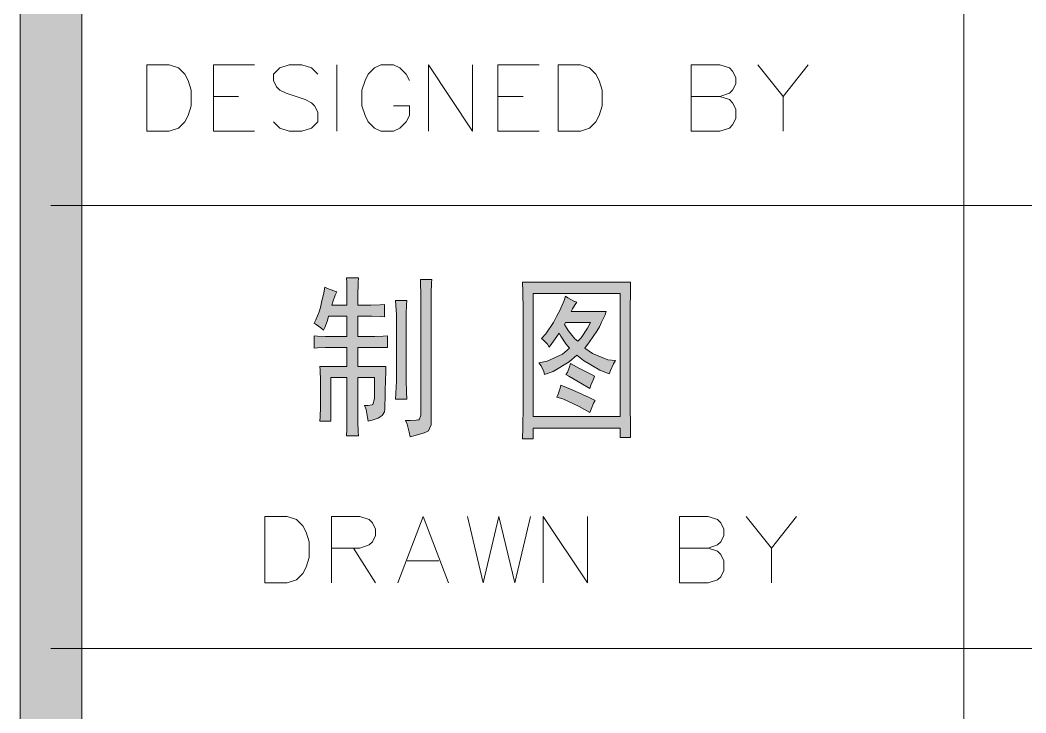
# Model space of a CAD drawing. Header units: millimetres. Extents: x 0 to 586, y 0 to 414.
# Drawn here: x 541.05 to 552.24, y 83.11 to 90.82 of the extents above; entities that cross this region are included whole.
import ezdxf

# ---------------------------------------------------------------- set-up
doc = ezdxf.new("R2010")
doc.units = ezdxf.units.MM

msp = doc.modelspace()

# ---------------------------------------------------------------- hatches: boundary and pattern name
h = msp.add_hatch(color=0)
h.dxf.hatch_style = 2
h.paths.add_polyline_path([(541.736139, 9.860139), (541.048222, 9.860139), (541.048222, 404.223361), (541.736139, 404.223361)])
h = msp.add_hatch(color=0)
h.dxf.hatch_style = 2
h.paths.add_polyline_path([(544.572472, 87.795806), (544.554833, 87.757), (544.526611, 87.682917), (544.516028, 87.647639), (544.685361, 87.647639), (544.685361, 87.742889), (544.681833, 87.894583), (544.678306, 87.951028), (544.812361, 87.951028), (544.808833, 87.898111), (544.805306, 87.746417), (544.805306, 87.647639), (544.8935, 87.647639), (544.949944, 87.647639), (545.055778, 87.651167), (545.101639, 87.654694), (545.101639, 87.517111), (545.059306, 87.520639), (544.960528, 87.524167), (544.897028, 87.524167), (544.805306, 87.524167), (544.805306, 87.298389), (544.949944, 87.298389), (544.995806, 87.298389), (545.087528, 87.301917), (545.136917, 87.305444), (545.136917, 87.174917), (544.805306, 87.174917), (544.805306, 86.966778), (545.119278, 86.966778), (545.11575, 86.920917), (545.112222, 86.793917), (545.108694, 86.712778), (545.108694, 86.631639), (545.105167, 86.51875), (545.105167, 86.490528), (545.101639, 86.462306), (545.076944, 86.419972), (545.055778, 86.405861), (545.031083, 86.39175), (544.964056, 86.367056), (544.921722, 86.356472), (544.914667, 86.398806), (544.897028, 86.487), (544.879389, 86.532861), (544.918194, 86.532861), (544.964056, 86.539917), (544.974639, 86.543444), (544.992278, 86.610472), (544.992278, 86.663389), (544.992278, 86.843306), (544.805306, 86.843306), (544.805306, 86.416444), (544.805306, 86.352944), (544.808833, 86.240056), (544.812361, 86.194194), (544.678306, 86.194194), (544.681833, 86.26475), (544.685361, 86.377639), (544.685361, 86.416444), (544.685361, 86.843306), (544.505444, 86.843306), (544.505444, 86.356472), (544.381972, 86.356472), (544.3855, 86.405861), (544.389028, 86.511694), (544.389028, 86.564611), (544.389028, 86.733944), (544.389028, 86.808028), (544.3855, 86.924444), (544.381972, 86.966778), (544.685361, 86.966778), (544.685361, 87.174917), (544.498389, 87.174917), (544.445472, 87.174917), (544.357278, 87.171389), (544.318472, 87.167861), (544.318472, 87.305444), (544.357278, 87.301917), (544.445472, 87.298389), (544.498389, 87.298389), (544.685361, 87.298389), (544.685361, 87.524167), (544.48075, 87.524167), (544.466639, 87.478306), (544.438417, 87.400694), (544.424306, 87.368944), (544.396083, 87.393639), (544.343167, 87.432444), (544.318472, 87.446556), (544.339639, 87.485361), (544.374917, 87.573556), (544.389028, 87.622944), (544.403139, 87.675861), (544.427833, 87.785222), (544.438417, 87.848722), (544.470167, 87.834611), (544.537194, 87.806389)])
h = msp.add_hatch(color=0)
h.dxf.hatch_style = 2
h.paths.add_polyline_path([(545.630806, 87.933389), (545.627278, 87.894583), (545.62375, 87.781694), (545.62375, 87.711139), (545.62375, 86.370583), (545.62375, 86.317667), (545.592, 86.250639), (545.563778, 86.236528), (545.532028, 86.222417), (545.443833, 86.197722), (545.387389, 86.183611), (545.376806, 86.236528), (545.355639, 86.324722), (545.338, 86.363528), (545.387389, 86.363528), (545.454417, 86.367056), (545.472056, 86.370583), (545.489694, 86.374111), (545.507333, 86.4235), (545.507333, 86.472889), (545.507333, 87.711139), (545.507333, 87.774639), (545.503806, 87.887528), (545.503806, 87.933389)])
h = msp.add_hatch(color=0)
h.paths.add_polyline_path([(547.839194, 87.901639), (547.839194, 87.806389), (547.835667, 87.594722), (547.835667, 87.478306), (547.835667, 86.649278), (547.835667, 86.529333), (547.839194, 86.292972), (547.839194, 86.176556), (547.726306, 86.176556), (547.726306, 86.278861), (546.756167, 86.278861), (546.756167, 86.162444), (546.63975, 86.162444), (546.643278, 86.282389), (546.646806, 86.529333), (546.646806, 86.656333), (546.646806, 87.478306), (546.646806, 87.591194), (546.643278, 87.802861), (546.63975, 87.901639)])
h.paths.add_polyline_path([(547.726306, 86.409389), (547.726306, 87.778167), (546.756167, 87.778167), (546.756167, 86.409389)])
h = msp.add_hatch(color=0)
h.paths.add_polyline_path([(547.243, 87.679389), (547.225361, 87.654694), (547.193611, 87.605306), (547.1795, 87.577083), (547.567556, 87.577083), (547.556972, 87.541806), (547.518167, 87.457139), (547.493472, 87.40775), (547.46525, 87.358361), (547.384111, 87.238417), (547.331194, 87.167861), (547.415861, 87.111417), (547.588722, 87.040861), (547.673389, 87.030278), (547.652222, 86.995), (547.616944, 86.920917), (547.602833, 86.882111), (547.497, 86.924444), (547.317083, 87.030278), (547.243, 87.09025), (547.158333, 87.016167), (546.978417, 86.910333), (546.883167, 86.875056), (546.876111, 86.910333), (546.844361, 86.973833), (546.819667, 87.005583), (546.911389, 87.023222), (547.08425, 87.104361), (547.161861, 87.167861), (547.119528, 87.21725), (547.063083, 87.301917), (547.045444, 87.337194), (547.02075, 87.298389), (546.964306, 87.220778), (546.936083, 87.181972), (546.914917, 87.213722), (546.872583, 87.259583), (546.847889, 87.277222), (546.897278, 87.330139), (546.981944, 87.453611), (547.017222, 87.520639), (547.0525, 87.587667), (547.101889, 87.700556), (547.116, 87.746417), (547.144222, 87.728778), (547.207722, 87.6935)])
h.paths.add_polyline_path([(547.105417, 87.432444), (547.14775, 87.365417), (547.221833, 87.273694), (547.253583, 87.245472), (547.292389, 87.284278), (547.362944, 87.390111), (547.394694, 87.453611), (547.116, 87.453611)])
h = msp.add_hatch(color=0)
h.dxf.hatch_style = 2
h.paths.add_polyline_path([(545.352111, 87.700556), (545.348583, 87.647639), (545.345056, 87.552389), (545.345056, 87.510056), (545.345056, 86.864472), (545.345056, 86.811556), (545.348583, 86.681028), (545.352111, 86.603417), (545.225111, 86.603417), (545.228639, 86.670444), (545.235694, 86.800972), (545.235694, 86.864472), (545.235694, 87.510056), (545.235694, 87.545333), (545.228639, 87.644111), (545.225111, 87.700556)])
h = msp.add_hatch(color=0)
h.dxf.hatch_style = 2
h.paths.add_polyline_path([(547.172444, 86.998528), (547.271222, 86.942083), (547.405278, 86.875056), (547.440556, 86.857417), (547.426444, 86.825667), (547.398222, 86.758639), (547.387639, 86.719833), (547.288861, 86.779806), (547.154806, 86.857417), (547.119528, 86.875056), (547.137167, 86.89975), (547.161861, 86.96325)])
h = msp.add_hatch(color=0)
h.dxf.hatch_style = 2
h.paths.add_polyline_path([(547.063083, 86.758639), (547.190083, 86.705722), (547.380583, 86.621056), (547.447611, 86.585778), (547.429972, 86.557556), (547.40175, 86.490528), (547.387639, 86.45525), (547.267694, 86.522278), (547.087778, 86.606944), (547.02075, 86.624583), (547.034861, 86.656333), (547.056028, 86.723361)])

# ---------------------------------------------------------------- linework, layer by layer
at = {"color": 0, "lineweight": 0}
for points in [[(541.736139, 9.860139), (541.048222, 9.860139), (541.048222, 404.223361), (541.736139, 404.223361)], [(542.459333, 89.580861), (542.459333, 90.321694), (542.706278, 90.321694), (542.812111, 90.286417), (542.882667, 90.215861), (542.917944, 90.145306), (542.953222, 90.039472), (542.953222, 89.863083), (542.917944, 89.75725), (542.882667, 89.686694), (542.812111, 89.616139), (542.706278, 89.580861)], [(547.034861, 89.580861), (547.034861, 90.321694), (547.281806, 90.321694), (547.384111, 90.286417), (547.454667, 90.215861), (547.489944, 90.145306), (547.525222, 90.039472), (547.525222, 89.863083), (547.489944, 89.75725), (547.454667, 89.686694), (547.384111, 89.616139), (547.281806, 89.580861)], [(544.572472, 87.795806), (544.554833, 87.757), (544.526611, 87.682917), (544.516028, 87.647639), (544.685361, 87.647639), (544.685361, 87.742889), (544.681833, 87.894583), (544.678306, 87.951028), (544.812361, 87.951028), (544.808833, 87.898111), (544.805306, 87.746417), (544.805306, 87.647639), (544.8935, 87.647639), (544.949944, 87.647639), (545.055778, 87.651167), (545.101639, 87.654694), (545.101639, 87.517111), (545.059306, 87.520639), (544.960528, 87.524167), (544.897028, 87.524167), (544.805306, 87.524167), (544.805306, 87.298389), (544.949944, 87.298389), (544.995806, 87.298389), (545.087528, 87.301917), (545.136917, 87.305444), (545.136917, 87.174917), (544.805306, 87.174917), (544.805306, 86.966778), (545.119278, 86.966778), (545.11575, 86.920917), (545.112222, 86.793917), (545.108694, 86.712778), (545.108694, 86.631639), (545.105167, 86.51875), (545.105167, 86.490528), (545.101639, 86.462306), (545.076944, 86.419972), (545.055778, 86.405861), (545.031083, 86.39175), (544.964056, 86.367056), (544.921722, 86.356472), (544.914667, 86.398806), (544.897028, 86.487), (544.879389, 86.532861), (544.918194, 86.532861), (544.964056, 86.539917), (544.974639, 86.543444), (544.992278, 86.610472), (544.992278, 86.663389), (544.992278, 86.843306), (544.805306, 86.843306), (544.805306, 86.416444), (544.805306, 86.352944), (544.808833, 86.240056), (544.812361, 86.194194), (544.678306, 86.194194), (544.681833, 86.26475), (544.685361, 86.377639), (544.685361, 86.416444), (544.685361, 86.843306), (544.505444, 86.843306), (544.505444, 86.356472), (544.381972, 86.356472), (544.3855, 86.405861), (544.389028, 86.511694), (544.389028, 86.564611), (544.389028, 86.733944), (544.389028, 86.808028), (544.3855, 86.924444), (544.381972, 86.966778), (544.685361, 86.966778), (544.685361, 87.174917), (544.498389, 87.174917), (544.445472, 87.174917), (544.357278, 87.171389), (544.318472, 87.167861), (544.318472, 87.305444), (544.357278, 87.301917), (544.445472, 87.298389), (544.498389, 87.298389), (544.685361, 87.298389), (544.685361, 87.524167), (544.48075, 87.524167), (544.466639, 87.478306), (544.438417, 87.400694), (544.424306, 87.368944), (544.396083, 87.393639), (544.343167, 87.432444), (544.318472, 87.446556), (544.339639, 87.485361), (544.374917, 87.573556), (544.389028, 87.622944), (544.403139, 87.675861), (544.427833, 87.785222), (544.438417, 87.848722), (544.470167, 87.834611), (544.537194, 87.806389)], [(545.630806, 87.933389), (545.627278, 87.894583), (545.62375, 87.781694), (545.62375, 87.711139), (545.62375, 86.370583), (545.62375, 86.317667), (545.592, 86.250639), (545.563778, 86.236528), (545.532028, 86.222417), (545.443833, 86.197722), (545.387389, 86.183611), (545.376806, 86.236528), (545.355639, 86.324722), (545.338, 86.363528), (545.387389, 86.363528), (545.454417, 86.367056), (545.472056, 86.370583), (545.489694, 86.374111), (545.507333, 86.4235), (545.507333, 86.472889), (545.507333, 87.711139), (545.507333, 87.774639), (545.503806, 87.887528), (545.503806, 87.933389)], [(547.839194, 87.901639), (547.839194, 87.806389), (547.835667, 87.594722), (547.835667, 87.478306), (547.835667, 86.649278), (547.835667, 86.529333), (547.839194, 86.292972), (547.839194, 86.176556), (547.726306, 86.176556), (547.726306, 86.278861), (546.756167, 86.278861), (546.756167, 86.162444), (546.63975, 86.162444), (546.643278, 86.282389), (546.646806, 86.529333), (546.646806, 86.656333), (546.646806, 87.478306), (546.646806, 87.591194), (546.643278, 87.802861), (546.63975, 87.901639)], [(547.726306, 86.409389), (547.726306, 87.778167), (546.756167, 87.778167), (546.756167, 86.409389)], [(547.243, 87.679389), (547.225361, 87.654694), (547.193611, 87.605306), (547.1795, 87.577083), (547.567556, 87.577083), (547.556972, 87.541806), (547.518167, 87.457139), (547.493472, 87.40775), (547.46525, 87.358361), (547.384111, 87.238417), (547.331194, 87.167861), (547.415861, 87.111417), (547.588722, 87.040861), (547.673389, 87.030278), (547.652222, 86.995), (547.616944, 86.920917), (547.602833, 86.882111), (547.497, 86.924444), (547.317083, 87.030278), (547.243, 87.09025), (547.158333, 87.016167), (546.978417, 86.910333), (546.883167, 86.875056), (546.876111, 86.910333), (546.844361, 86.973833), (546.819667, 87.005583), (546.911389, 87.023222), (547.08425, 87.104361), (547.161861, 87.167861), (547.119528, 87.21725), (547.063083, 87.301917), (547.045444, 87.337194), (547.02075, 87.298389), (546.964306, 87.220778), (546.936083, 87.181972), (546.914917, 87.213722), (546.872583, 87.259583), (546.847889, 87.277222), (546.897278, 87.330139), (546.981944, 87.453611), (547.017222, 87.520639), (547.0525, 87.587667), (547.101889, 87.700556), (547.116, 87.746417), (547.144222, 87.728778), (547.207722, 87.6935)], [(545.352111, 87.700556), (545.348583, 87.647639), (545.345056, 87.552389), (545.345056, 87.510056), (545.345056, 86.864472), (545.345056, 86.811556), (545.348583, 86.681028), (545.352111, 86.603417), (545.225111, 86.603417), (545.228639, 86.670444), (545.235694, 86.800972), (545.235694, 86.864472), (545.235694, 87.510056), (545.235694, 87.545333), (545.228639, 87.644111), (545.225111, 87.700556)], [(547.105417, 87.432444), (547.14775, 87.365417), (547.221833, 87.273694), (547.253583, 87.245472), (547.292389, 87.284278), (547.362944, 87.390111), (547.394694, 87.453611), (547.116, 87.453611)], [(547.172444, 86.998528), (547.271222, 86.942083), (547.405278, 86.875056), (547.440556, 86.857417), (547.426444, 86.825667), (547.398222, 86.758639), (547.387639, 86.719833), (547.288861, 86.779806), (547.154806, 86.857417), (547.119528, 86.875056), (547.137167, 86.89975), (547.161861, 86.96325)], [(547.063083, 86.758639), (547.190083, 86.705722), (547.380583, 86.621056), (547.447611, 86.585778), (547.429972, 86.557556), (547.40175, 86.490528), (547.387639, 86.45525), (547.267694, 86.522278), (547.087778, 86.606944), (547.02075, 86.624583), (547.034861, 86.656333), (547.056028, 86.723361)], [(543.771667, 84.560833), (543.771667, 85.298139), (544.018611, 85.298139), (544.124444, 85.262861), (544.195, 85.192306), (544.230278, 85.12175), (544.265556, 85.015917), (544.265556, 84.839528), (544.230278, 84.733694), (544.195, 84.663139), (544.124444, 84.592583), (544.018611, 84.560833)]]:
    msp.add_lwpolyline(points, close=True, dxfattribs=at)
for points in [[(551.550417, 78.838778), (551.550417, 118.251111)], [(543.200167, 89.580861), (543.200167, 90.321694), (543.65525, 90.321694)], [(544.360806, 90.215861), (544.29025, 90.286417), (544.184417, 90.321694), (544.043306, 90.321694), (543.937472, 90.286417), (543.866917, 90.215861), (543.866917, 90.145306), (543.902194, 90.07475), (543.937472, 90.039472), (544.008028, 90.004194), (544.219694, 89.933639), (544.29025, 89.898361), (544.325528, 89.863083), (544.360806, 89.792528), (544.360806, 89.686694), (544.29025, 89.616139), (544.184417, 89.580861), (544.043306, 89.580861), (543.937472, 89.616139), (543.866917, 89.686694)], [(544.572472, 89.580861), (544.572472, 90.321694)], [(545.380333, 90.145306), (545.345056, 90.215861), (545.2745, 90.286417), (545.203944, 90.321694), (545.062833, 90.321694), (544.992278, 90.286417), (544.921722, 90.215861), (544.886444, 90.145306), (544.851167, 90.039472), (544.851167, 89.863083), (544.886444, 89.75725), (544.921722, 89.686694), (544.992278, 89.616139), (545.062833, 89.580861), (545.203944, 89.580861), (545.2745, 89.616139), (545.345056, 89.686694), (545.380333, 89.75725), (545.380333, 89.863083), (545.203944, 89.863083)], [(545.592, 89.580861), (545.592, 90.321694), (546.082361, 89.580861), (546.082361, 90.321694)], [(546.364583, 89.580861), (546.364583, 90.321694), (546.823194, 90.321694)], [(548.516528, 89.580861), (548.516528, 90.321694), (548.834028, 90.321694), (548.939861, 90.286417), (548.975139, 90.251139), (549.010417, 90.180583), (549.010417, 90.110028), (548.975139, 90.039472), (548.939861, 90.004194), (548.834028, 89.968917)], [(549.257361, 90.321694), (549.539583, 89.968917), (549.818278, 90.321694)], [(543.200167, 89.968917), (543.478861, 89.968917)], [(546.364583, 89.968917), (546.646806, 89.968917)], [(548.516528, 89.968917), (548.834028, 89.968917), (548.939861, 89.933639), (548.975139, 89.898361), (549.010417, 89.827806), (549.010417, 89.721972), (548.975139, 89.651417), (548.939861, 89.616139), (548.834028, 89.580861), (548.516528, 89.580861)], [(549.539583, 89.968917), (549.539583, 89.580861)], [(543.200167, 89.580861), (543.65525, 89.580861)], [(546.364583, 89.580861), (546.823194, 89.580861)], [(541.390417, 88.755361), (551.550417, 88.755361)], [(551.550417, 88.755361), (575.772139, 88.755361)], [(544.5125, 84.560833), (544.5125, 85.298139), (544.826472, 85.298139), (544.932306, 85.262861), (544.967583, 85.227583), (545.002861, 85.157028), (545.002861, 85.086472), (544.967583, 85.015917), (544.932306, 84.980639), (544.826472, 84.945361), (544.5125, 84.945361)], [(545.249806, 84.560833), (545.532028, 85.298139), (545.81425, 84.560833)], [(546.025917, 85.298139), (546.198778, 84.560833), (546.375167, 85.298139), (546.551556, 84.560833), (546.727944, 85.298139)], [(546.869056, 84.560833), (546.869056, 85.298139), (547.362944, 84.560833), (547.362944, 85.298139)], [(548.386, 84.560833), (548.386, 85.298139), (548.7035, 85.298139), (548.809333, 85.262861), (548.844611, 85.227583), (548.879889, 85.157028), (548.879889, 85.086472), (548.844611, 85.015917), (548.809333, 84.980639), (548.7035, 84.945361)], [(549.126833, 85.298139), (549.409056, 84.945361), (549.68775, 85.298139)], [(544.755917, 84.945361), (545.002861, 84.560833)], [(548.386, 84.945361), (548.7035, 84.945361), (548.809333, 84.910083), (548.844611, 84.874806), (548.879889, 84.80425), (548.879889, 84.698417), (548.844611, 84.627861), (548.809333, 84.592583), (548.7035, 84.560833), (548.386, 84.560833)], [(549.409056, 84.945361), (549.409056, 84.560833)], [(545.355639, 84.80425), (545.708417, 84.80425)], [(541.390417, 83.830583), (575.772139, 83.830583)]]:
    msp.add_lwpolyline(points, dxfattribs=at)

doc.saveas('drawing.dxf')
